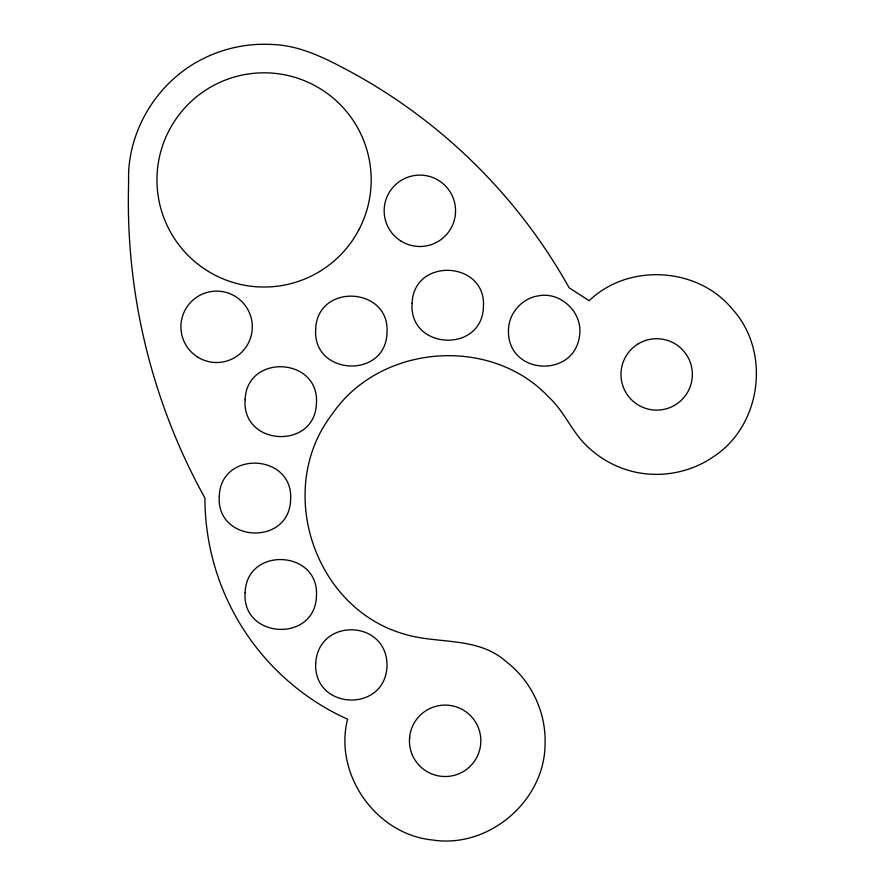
<?xml version="1.0" encoding="UTF-8"?>
<svg xmlns="http://www.w3.org/2000/svg" width="885" height="885" viewBox="0 0 885 885"><rect width="100%" height="100%" fill="white"/><g stroke="black" fill="none" stroke-linecap="round" stroke-linejoin="round"><path stroke-width="1.33" d="M245.112 399.788C241.716 446.217 314.949 450.056 316.421 403.527C319.817 357.098 246.583 353.259 245.112 399.788M245.112 592.607C241.705 639.025 314.949 642.864 316.421 596.346C319.828 549.917 246.583 546.078 245.112 592.607M315.691 329.209C312.283 375.638 385.528 379.477 386.999 332.948C390.396 286.519 317.162 282.68 315.691 329.209M315.691 663.175C313.401 709.892 384.3 713.343 386.999 666.914C388.581 619.566 318.722 616.624 315.691 663.175M412.1 303.378C408.693 349.807 481.927 353.646 483.409 307.117C486.805 260.688 413.572 256.849 412.1 303.378M508.499 329.209C506.021 375.948 576.976 379.499 579.808 332.948C581.511 311.321 560.028 291.596 538.578 295.811C522.338 298.101 509.074 312.825 508.499 329.209M128.624 171.989L128.535 186.193A612.309 612.309 0 0 0 204.933 498.067A242.822 242.822 0 0 0 337.517 714.416L347.562 719.206C333.667 774.143 375.749 834.135 432.079 839.931C488.675 849.069 545.237 800.748 545.072 743.433C546.045 711.916 531.1 680.543 505.988 661.504C477.369 636.005 437.411 644.534 403.615 633.892C313.345 607.641 274.671 488.387 332.207 414.125C379.842 344.143 490.71 335.216 548.733 397.077C564.541 411.514 572.086 432.511 587.85 446.936C597.994 456.538 610.141 463.983 623.294 468.663C652.942 479.382 687.391 474.736 713.288 456.815C761.454 425.729 771.167 351.987 732.692 309.496C698.276 266.982 628.483 262.668 589.167 300.723L569.155 287.78A552.926 552.926 0 0 0 351.522 72.304C326.742 58.985 300.823 45.334 272.016 44.482C248.364 43.099 224.414 48.044 203.229 58.653C160.539 79.65 131.024 124.475 128.624 171.989M219.281 496.197C215.874 542.616 289.118 546.465 290.59 499.937C293.986 453.507 220.752 449.668 219.281 496.197M409.766 737.891L409.478 738.942A35.699 35.699 0 0 0 460.786 772.904A35.699 35.699 0 0 0 465.61 711.562A35.699 35.699 0 0 0 409.622 737.083L409.766 737.891M359.21 229.149L356.5 234.06A107.107 107.107 0 0 1 269.018 286.928L263.409 287.039A107.107 107.107 0 0 1 200.585 266.197L196.149 262.757A107.107 107.107 0 0 1 211.095 86.841A107.107 107.107 0 0 1 369.974 163.836L370.671 169.4A107.107 107.107 0 0 1 359.21 229.149M638.019 343.977L634.932 346.101A35.699 35.699 0 0 0 641.868 406.912A35.699 35.699 0 0 0 692.302 372.242A35.699 35.699 0 0 0 638.019 343.977M401.215 241.24A35.688 35.688 0 0 0 455.543 211.736A35.688 35.688 0 0 0 402.841 179.434A35.688 35.688 0 0 0 401.215 241.24M197.952 357.252A35.688 35.688 0 0 0 252.28 327.749A35.688 35.688 0 0 0 199.567 295.457A35.688 35.688 0 0 0 197.952 357.252"/></g></svg>
